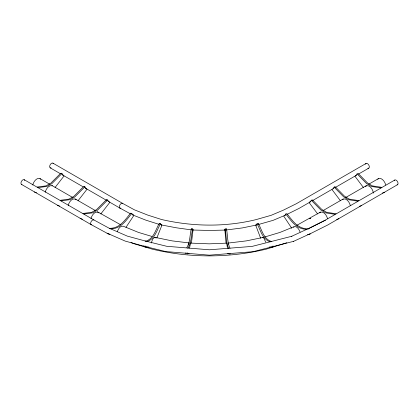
<?xml version="1.0" encoding="UTF-8"?>
<svg xmlns="http://www.w3.org/2000/svg" width="419" height="419" viewBox="0 0 419 419"><rect width="100%" height="100%" fill="white"/><g stroke="black" fill="none" stroke-linecap="round" stroke-linejoin="round"><path stroke-width="0.63" d="M230.015 248.315C227.292 242.501 227.721 235.86 226.621 229.659L226.48 228.884L225.134 228.968L224.993 230.104L224.851 229.622L226.045 243.015M226.47 229.403L226.48 228.884M271.439 241.538C263.802 239.076 262.043 230.565 258.743 224.275L258.214 223.552L256.973 223.861L256.658 225.003L256.187 224.93M258.183 224.076L258.214 223.552M307.797 228.853C297.914 228.784 292.96 221.3 287.397 214.256L286.549 213.648L285.496 214.14L284.999 215.345L284.234 215.371M189.514 248.079L190.561 243.088L190.881 243.633M336.017 213.769L326.637 212.323L321.771 209.416L313.045 200.507L312.087 199.957L311.134 200.507L310.568 201.749L309.714 201.822M312.024 200.492L312.087 199.957M358.811 200.612L349.43 199.166L344.565 196.254L335.839 187.351L334.881 186.795L333.922 187.351L333.665 188.304L332.969 188.712M334.818 187.33L334.881 186.795M381.777 187.351L372.402 185.905L367.536 182.993L358.811 174.089L357.852 173.534L356.894 174.089L356.333 175.325L355.474 175.404M191.446 242.947L193.08 229.586M188.566 245.12L188.791 244.052M226.459 243.717L226.695 243.172L227.465 248.184M192.981 229.911L192.693 228.921L191.352 228.811L191.158 229.581C189.713 235.546 190.179 242.261 186.822 247.613M192.693 228.921L192.499 229.696C191.043 235.86 191.488 242.79 187.864 248.258M151.269 242.957L152.647 239.207L154.532 237.264L172.172 240.888L189.262 242.947M45.236 192.18C45.985 189.069 48.74 184.711 52.443 185.79M68.208 205.441C68.784 202.251 72.644 196.851 76.101 199.685M91.002 218.603C91.578 215.408 95.438 210.013 98.894 212.847M156.8 238.071L161.734 225.652L161.734 224.547M308.175 229.177L308.609 228.507L325.092 220.268L394.782 180.034M117.315 231.566C118.258 229.156 120.253 225.417 123.343 226.234L138.527 232.435L151.961 236.463M189.016 243.319L189.226 242.978M126.014 227.297L133.645 215.775M161.446 224.841L160.776 224.673L160.629 223.762L159.393 223.442L158.838 224.155C155.423 230.481 153.401 239.024 145.576 241.276M160.629 223.762L160.074 224.474C156.659 230.801 154.637 239.343 146.812 241.595M55.051 187.523L64.018 175.99M78.023 200.785L86.99 189.252M100.817 213.947L109.783 202.414M293.468 227.302L294.866 226.485C297.626 226.847 299.176 229.691 300.093 232.042M319.582 212.847C323.033 210.013 326.893 215.408 327.469 218.603M342.37 199.685C345.827 196.851 349.687 202.251 350.263 205.441M365.342 186.424C369.102 183.522 373.203 189.577 373.329 193.096M133.645 214.669L132.441 214.879L131.943 213.674L130.89 213.182L130.042 213.79C124.464 220.839 119.488 228.308 109.595 228.365M131.943 213.674L131.095 214.282C125.517 221.326 120.541 228.8 110.647 228.858M63.526 175.1L62.667 175.022L62.106 173.78L61.148 173.23L60.189 173.78L50.814 183.166L45.949 185.874L37.223 187.042M62.106 173.78L61.148 174.335L51.767 183.721L46.907 186.424L38.176 187.597M86.497 188.361L85.638 188.283L85.078 187.042L84.119 186.492L83.161 187.042L73.781 196.427L68.92 199.135L60.189 200.308M85.078 187.042L84.119 187.597L74.739 196.982L69.873 199.69L61.148 200.858M109.286 201.518L108.432 201.445L107.866 200.203L106.913 199.648L105.955 200.203L96.574 209.589L91.714 212.297L82.983 213.465M107.866 200.203L106.913 200.753L97.533 210.139L92.667 212.847L83.941 214.02M366.07 163.452L296.38 203.692L283.391 210.139L271.103 215.329L255.999 219.635C225.087 227.208 192.557 226.653 161.619 219.53L147.787 215.115L134.41 209.825L122.62 203.383L52.93 163.148M310.416 201.838L299.087 208.379L287.261 214.24M312.684 200.528L333.65 188.424M335.347 187.445L356.312 175.341M358.575 174.032L368.778 168.145M320.676 211.972L296.82 225.312M322.944 210.663L343.339 198.889M345.607 197.579L366.573 185.476M368.835 184.166L378.467 178.604M397.49 184.721L327.799 224.956L311.055 233.336L293.63 241.328L252.976 251.699L209.38 255.181L165.662 251.547M338.887 218.744L336.682 219.462M361.681 205.582L359.476 206.3M384.652 192.321L382.447 193.039M325.505 220.137L308.908 228.486M291.619 236.316L308.609 228.507M285.569 215.078L273.068 220.357L258.497 224.5M293.944 226.716L279.944 232.435L264.682 237.013M286.826 242.742L266.4 249.101C228.989 258.13 189.488 258.13 152.071 249.101L134.033 243.722L131.047 242.501M291.907 236.243L252.086 246.403L209.39 249.787L166.72 246.288L145.105 240.962M293.337 241.396L293.63 241.328M262.31 237.552L263.378 237.714L263.991 238.385L265.672 242.13M263.331 237.384L246.299 240.888L227.941 243.099M256.444 225.029L242.261 227.936L226.27 229.979M309.143 234.148L310.348 233.991M307.483 234.719L309.295 234.483M228.69 253.448L227.789 253.505L229.093 254.04L230.445 253.961M226.653 243.146L209.238 243.837L190.53 243.099M224.977 230.078L209.385 230.46L192.845 230.021M269.365 247.006L273.026 247.011L273.026 245.906M269.338 247.315L271.779 247.315M145.194 246.744L143.916 246.733L143.916 245.628M148.975 247.09L145.152 247.053L145.152 245.948M187.728 253.28L189.069 253.39L187.288 253.893L187.288 252.788M107.039 233.503L108.249 233.661M108.092 233.996L109.909 234.231M191.583 229.916L176.53 227.821L161.184 224.919M380.824 187.901L371.444 186.455L366.578 183.548L357.852 174.639L356.894 174.089M357.852 201.162L348.472 199.716L343.606 196.81L334.881 187.901L333.922 187.351M335.059 214.324L325.678 212.878L320.818 209.966L312.087 201.062L311.134 200.507M36.568 192.787L34.348 192.017M59.54 206.048L57.319 205.279M82.334 219.21L80.113 218.44M306.745 229.345C296.861 229.272 291.907 221.792 286.345 214.748L285.496 214.14M154.532 237.264L155.444 237.913M165.814 251.583L143.769 246.168L125.239 241.108L106.321 232.844L91.227 224.668M145.33 241.014L127.266 236.101L108.778 228.015L93.908 219.959L24.218 179.725M93.908 219.959L93.049 219.886A2.708 1.561 -60 0 0 90.787 222.484A2.708 1.561 -60 0 0 91.599 224.773M159.11 224.359L145.802 220.137L132.603 214.91M122.191 203.241L122.62 203.383M120.515 224.694L97.229 211.647M119.97 208.102L130.283 213.737M270.192 241.842C262.556 239.38 260.796 230.869 257.502 224.579L256.973 223.861M50.222 167.836L60.425 173.728M62.122 174.707L83.088 186.811M85.35 188.121L106.316 200.224M108.018 201.204L119.913 208.075M40.004 178.604L49.636 184.166M51.898 185.476L72.864 197.579M75.132 198.889L95.527 210.663M21.51 184.412L91.201 224.652M354.982 176.299L363.425 187.513M332.01 189.561L340.453 200.78M309.217 202.717L317.66 213.936M283.794 216.235L291.76 228.292M228.669 248.394C225.946 242.585 226.375 235.939 225.275 229.743L225.134 228.968M260.634 238.212L255.915 225.736L255.915 224.631M228.193 243.439L228.36 244.177M106.913 199.648L106.976 200.182M84.119 186.492L84.182 187.026M61.148 173.23L61.216 173.765M130.89 213.182L130.948 213.711M159.393 223.442L159.429 223.966M191.352 228.811L191.368 229.329M185.947 252.678L185.947 253.783M365.572 164.159A2.708 1.561 60 0 1 368.778 165.018A2.708 1.561 60 0 1 367.919 168.218M394.284 180.736A2.708 1.561 60 0 1 397.301 181.296A2.708 1.561 60 0 1 397.092 184.842M377.786 179.243A6.091 3.514 60 0 1 382.076 179.274A6.091 3.514 60 0 1 385.674 184.994M21.908 184.538A2.708 1.561 -60 0 1 21.699 180.992A2.708 1.561 -60 0 1 24.716 180.432M51.081 167.914A2.708 1.561 -60 0 1 50.06 165.023A2.708 1.561 -60 0 1 53.234 163.431M120.772 208.149A2.708 1.561 -60 0 1 119.42 206.227A2.708 1.561 -60 0 1 121.761 203.309M32.797 184.994A6.091 3.514 -60 0 1 36.395 179.274A6.091 3.514 -60 0 1 40.685 179.243M309.741 218.529L310.746 218.65L309.741 218.529"/></g></svg>
